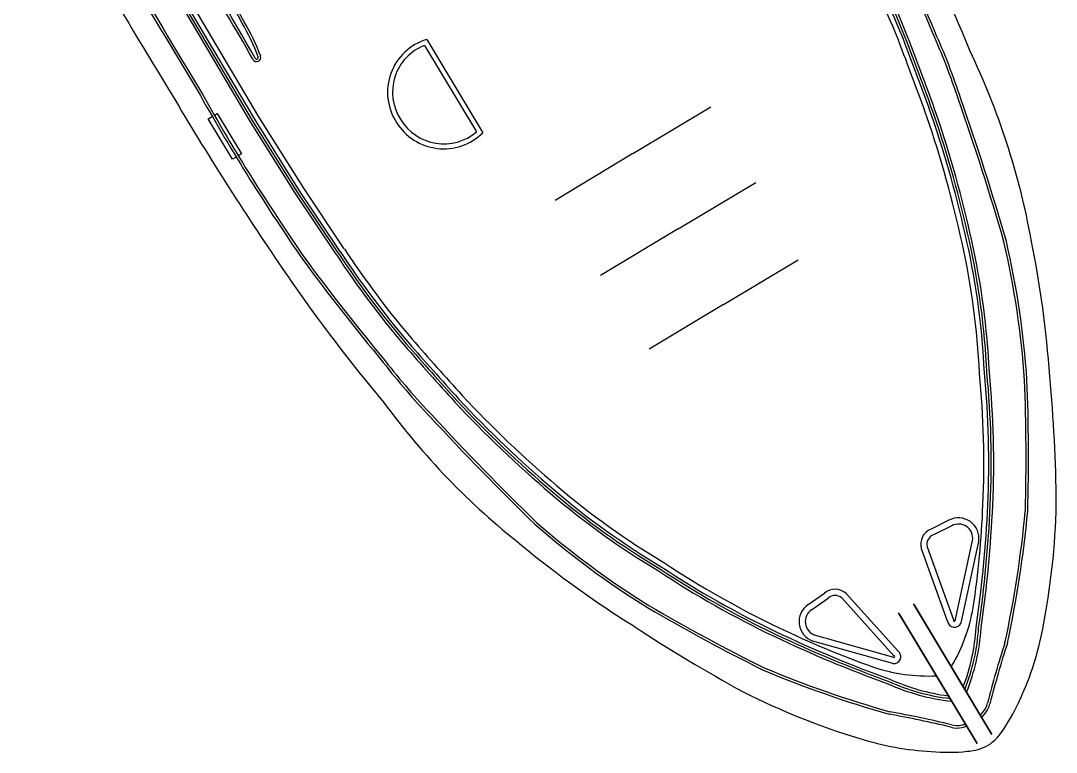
# Model space of a CAD drawing. Header units: metres. Extents: x 267365 to 277461, y 2088854 to 2108025.
# Drawn here: x 273492.14 to 273524.24, y 2097526.65 to 2097549.34 of the extents above; entities that cross this region are included whole.
import ezdxf

# ---------------------------------------------------------------- set-up
doc = ezdxf.new("R2010")
doc.units = ezdxf.units.M

msp = doc.modelspace()

# ---------------------------------------------------------------- linework, layer by layer
at = {"color": 30}
for p, q in [((273499.263, 2097546.207), (273497.088, 2097549.883)), ((273499.263, 2097546.207), (273497.088, 2097549.883)), ((273499.328, 2097546.247), (273497.154, 2097549.922)), ((273499.328, 2097546.247), (273497.154, 2097549.922)), ((273499.394, 2097546.286), (273497.22, 2097549.961)), ((273499.394, 2097546.286), (273497.22, 2097549.961)), ((273499.525, 2097546.366), (273497.352, 2097550.04)), ((273499.525, 2097546.366), (273497.352, 2097550.04)), ((273504.659, 2097548.576), (273506.268, 2097545.895)), ((273504.659, 2097548.576), (273506.268, 2097545.895)), ((273504.726, 2097548.762), (273506.464, 2097545.866)), ((273504.726, 2097548.762), (273506.464, 2097545.866)), ((273511.121, 2097545.221), (273513.538, 2097546.672)), ((273511.121, 2097545.221), (273513.538, 2097546.672)), ((273511.121, 2097545.221), (273513.538, 2097546.672)), ((273497.954, 2097546.301), (273498.077, 2097546.375)), ((273497.954, 2097546.301), (273498.077, 2097546.375)), ((273498.706, 2097545.047), (273497.954, 2097546.301)), ((273498.706, 2097545.047), (273497.954, 2097546.301)), ((273498.143, 2097546.414), (273498.229, 2097546.466)), ((273498.143, 2097546.414), (273498.229, 2097546.466)), ((273498.229, 2097546.466), (273498.982, 2097545.212)), ((273498.229, 2097546.466), (273498.982, 2097545.212)), ((273500.723, 2097544.028), (273499.328, 2097546.247)), ((273500.723, 2097544.028), (273499.328, 2097546.247)), ((273500.787, 2097544.069), (273499.394, 2097546.286)), ((273500.787, 2097544.069), (273499.394, 2097546.286)), ((273500.916, 2097544.153), (273499.525, 2097546.366)), ((273500.916, 2097544.153), (273499.525, 2097546.366)), ((273500.659, 2097543.986), (273499.263, 2097546.207)), ((273500.659, 2097543.986), (273499.263, 2097546.207)), ((273498.82, 2097545.115), (273498.706, 2097545.047)), ((273498.82, 2097545.115), (273498.706, 2097545.047)), ((273498.982, 2097545.212), (273498.886, 2097545.154)), ((273498.982, 2097545.212), (273498.886, 2097545.154)), ((273511.121, 2097545.221), (273508.704, 2097543.771)), ((273511.121, 2097545.221), (273508.704, 2097543.771)), ((273511.121, 2097545.221), (273508.704, 2097543.771)), ((273512.524, 2097542.883), (273514.934, 2097544.329)), ((273512.524, 2097542.883), (273514.934, 2097544.329)), ((273512.524, 2097542.883), (273514.934, 2097544.329)), ((273501.916, 2097542.099), (273500.659, 2097543.986)), ((273501.916, 2097542.099), (273500.659, 2097543.986)), ((273501.98, 2097542.142), (273500.723, 2097544.028)), ((273501.98, 2097542.142), (273500.723, 2097544.028)), ((273502.044, 2097542.185), (273500.787, 2097544.069)), ((273502.044, 2097542.185), (273500.787, 2097544.069)), ((273502.172, 2097542.27), (273500.916, 2097544.153)), ((273502.172, 2097542.27), (273500.916, 2097544.153)), ((273512.524, 2097542.883), (273510.114, 2097541.436)), ((273512.524, 2097542.883), (273510.114, 2097541.436)), ((273512.524, 2097542.883), (273510.114, 2097541.436)), ((273513.928, 2097540.544), (273516.237, 2097541.93)), ((273513.928, 2097540.544), (273516.237, 2097541.93)), ((273513.928, 2097540.544), (273516.237, 2097541.93)), ((273513.928, 2097540.544), (273511.619, 2097539.159)), ((273513.928, 2097540.544), (273511.619, 2097539.159)), ((273513.928, 2097540.544), (273511.619, 2097539.159)), ((273520.912, 2097533.851), (273520.361, 2097533.572)), ((273520.912, 2097533.851), (273520.361, 2097533.572)), ((273521.001, 2097533.68), (273520.438, 2097533.396)), ((273521.001, 2097533.68), (273520.438, 2097533.396)), ((273521.108, 2097530.731), (273521.651, 2097533.225)), ((273521.108, 2097530.731), (273521.651, 2097533.225)), ((273521.291, 2097530.669), (273521.84, 2097533.191)), ((273521.291, 2097530.669), (273521.84, 2097533.191)), ((273520.055, 2097532.971), (273520.866, 2097530.726)), ((273520.055, 2097532.971), (273520.866, 2097530.726)), ((273520.239, 2097533.028), (273521.059, 2097530.758)), ((273520.239, 2097533.028), (273521.059, 2097530.758)), ((273516.549, 2097531.232), (273517.054, 2097531.587)), ((273516.549, 2097531.232), (273517.054, 2097531.587)), ((273517.728, 2097531.575), (273519.328, 2097529.802)), ((273517.728, 2097531.575), (273519.328, 2097529.802)), ((273516.657, 2097531.074), (273517.173, 2097531.436)), ((273516.657, 2097531.074), (273517.173, 2097531.436)), ((273517.592, 2097531.439), (273519.209, 2097529.648)), ((273517.592, 2097531.439), (273519.209, 2097529.648)), ((273522.248, 2097527.202), (273519.816, 2097531.255)), ((273522.248, 2097527.202), (273519.816, 2097531.255)), ((273519.835, 2097531.224), (273522.248, 2097527.202)), ((273519.835, 2097531.224), (273522.248, 2097527.202)), ((273521.787, 2097526.925), (273519.355, 2097530.978)), ((273521.787, 2097526.925), (273519.355, 2097530.978)), ((273519.374, 2097530.947), (273521.787, 2097526.925)), ((273519.374, 2097530.947), (273521.787, 2097526.925)), ((273519.209, 2097529.592), (273516.753, 2097530.286)), ((273519.209, 2097529.592), (273516.753, 2097530.286)), ((273519.178, 2097529.401), (273516.695, 2097530.103)), ((273519.178, 2097529.401), (273516.695, 2097530.103))]:
    msp.add_line(p, q, dxfattribs=at)
for centre, radius, start, end in [((274108.53, 2097914.362), 712.768, 210.249944, 211.021831), ((274108.53, 2097914.362), 712.768, 210.249944, 211.021831), ((274108.53, 2097914.362), 712.692, 210.24994, 211.021931), ((274108.53, 2097914.362), 712.692, 210.24994, 211.021931), ((274106.459, 2097916.387), 712.788, 210.474481, 211.240435), ((274106.459, 2097916.387), 712.788, 210.474481, 211.240435), ((273423.281, 2097505.124), 87.382, 29.49455, 33.83048), ((273423.281, 2097505.124), 87.382, 29.49455, 33.83048), ((273423.281, 2097505.124), 87.459, 29.49455, 33.83045), ((273423.281, 2097505.124), 87.459, 29.49455, 33.83045), ((273458.846, 2097523.91), 66.545, 22.15534, 25.60139), ((273458.846, 2097523.91), 66.545, 22.15534, 25.60139), ((273475.997, 2097530.178), 49.078, 21.8162, 27.4406), ((273475.997, 2097530.178), 49.078, 21.8162, 27.4406), ((273464.864, 2097531.072), 38.686, 28.0636, 33.6724), ((273464.864, 2097531.072), 38.686, 28.0636, 33.6724), ((273464.864, 2097531.072), 38.763, 28.0658, 33.6709), ((273464.864, 2097531.072), 38.763, 28.0658, 33.6709), ((273458.846, 2097523.91), 66.468, 22.15422, 25.60051), ((273458.846, 2097523.91), 66.468, 22.15422, 25.60051), ((273493.654, 2097538.422), 27.689, 21.4845, 28.7199), ((273493.654, 2097538.422), 27.689, 21.4845, 28.7199), ((273493.654, 2097538.422), 27.843, 21.4828, 28.7199), ((273493.654, 2097538.422), 27.843, 21.4828, 28.7199), ((273493.654, 2097538.422), 27.919, 21.482, 28.7199), ((273493.654, 2097538.422), 27.919, 21.482, 28.7199), ((273493.654, 2097538.422), 27.996, 21.4812, 28.7199), ((273493.654, 2097538.422), 27.996, 21.4812, 28.7199), ((273492.873, 2097545.694), 7.097, 20.842, 30.2732), ((273492.873, 2097545.694), 7.097, 20.842, 30.2732), ((273492.873, 2097545.694), 7.174, 20.8238, 30.2613), ((273492.873, 2097545.694), 7.174, 20.8238, 30.2613), ((273500.449, 2097540.042), 21.866, 18.28, 24.114), ((273500.449, 2097540.042), 21.866, 18.28, 24.114), ((273500.449, 2097540.042), 21.943, 18.2818, 24.1106), ((273500.449, 2097540.042), 21.943, 18.2818, 24.1106), ((273505.222, 2097547.126), 1.71, 106.8661, 213.1703), ((273505.222, 2097547.126), 1.71, 106.8661, 213.1703), ((273505.222, 2097547.126), 1.556, 111.235, 213.2508), ((273505.222, 2097547.126), 1.556, 111.235, 213.2508), ((273408.15, 2097506.147), 119.079, 19.73943, 20.86696), ((273408.15, 2097506.147), 119.079, 19.73943, 20.86696), ((273408.15, 2097506.147), 119.233, 19.73886, 20.86736), ((273408.15, 2097506.147), 119.233, 19.73886, 20.86736), ((273408.15, 2097506.147), 119.309, 19.73858, 20.86756), ((273408.15, 2097506.147), 119.309, 19.73858, 20.86756), ((273408.15, 2097506.147), 119.386, 19.7383, 20.86775), ((273408.15, 2097506.147), 119.386, 19.7383, 20.86775), ((273499.454, 2097548.204), 0.13, 206.8751, 18.0582), ((273499.454, 2097548.204), 0.13, 206.8751, 18.0582), ((273499.338, 2097548.146), 0.0767, 26.8751, 29.4946), ((273499.338, 2097548.146), 0.0767, 26.8751, 29.4946), ((273499.454, 2097548.204), 0.0531, 206.8751, 16.4947), ((273499.454, 2097548.204), 0.0531, 206.8751, 16.4947), ((273500.996, 2097538.498), 22.831, 10.202, 25.7491), ((273500.996, 2097538.498), 22.831, 10.202, 25.7491), ((273551.353, 2097576.964), 61.433, 209.16443, 214.80865), ((273551.353, 2097576.964), 61.433, 209.16443, 214.80865), ((273551.353, 2097576.964), 61.357, 209.16327, 214.80769), ((273551.353, 2097576.964), 61.357, 209.16327, 214.80769), ((273442.093, 2097519.227), 83.819, 16.10681, 19.27835), ((273442.093, 2097519.227), 83.819, 16.10681, 19.27835), ((273442.093, 2097519.227), 83.895, 16.10542, 19.27789), ((273442.093, 2097519.227), 83.895, 16.10542, 19.27789), ((273577.775, 2097594.714), 93.938, 210.72941, 214.62159), ((273577.775, 2097594.714), 93.938, 210.72941, 214.62159), ((273505.256, 2097547.089), 1.565, 211.4384, 310.2759), ((273505.256, 2097547.089), 1.565, 211.4384, 310.2759), ((273486.403, 2097534.809), 35.748, 12.3487, 18.8617), ((273486.403, 2097534.809), 35.748, 12.3487, 18.8617), ((273486.403, 2097534.809), 35.902, 12.349, 18.8636), ((273486.403, 2097534.809), 35.902, 12.349, 18.8636), ((273486.403, 2097534.809), 35.979, 12.3492, 18.8646), ((273486.403, 2097534.809), 35.979, 12.3492, 18.8646), ((273486.403, 2097534.809), 36.055, 12.3494, 18.8655), ((273486.403, 2097534.809), 36.055, 12.3494, 18.8655), ((273505.256, 2097547.089), 1.719, 211.5202, 314.6541), ((273505.256, 2097547.089), 1.719, 211.5202, 314.6541), ((273498.108, 2097537.305), 23.78, 2.6662, 12.5056), ((273498.108, 2097537.305), 23.78, 2.6662, 12.5056), ((273498.108, 2097537.305), 23.934, 2.6754, 12.5051), ((273498.108, 2097537.305), 23.934, 2.6754, 12.5051), ((273498.108, 2097537.305), 24.011, 2.68, 12.5049), ((273498.108, 2097537.305), 24.011, 2.68, 12.5049), ((273498.108, 2097537.305), 24.087, 2.6845, 12.5046), ((273498.108, 2097537.305), 24.087, 2.6845, 12.5046), ((273496.34, 2097536.387), 26.979, 3.8361, 13.053), ((273496.34, 2097536.387), 26.979, 3.8361, 13.053), ((273496.34, 2097536.387), 27.056, 3.8339, 13.0573), ((273496.34, 2097536.387), 27.056, 3.8339, 13.0573), ((273492.624, 2097536.204), 31.486, 3.8351, 11.6125), ((273492.624, 2097536.204), 31.486, 3.8351, 11.6125), ((273525.337, 2097557.437), 27.996, 213.2191, 220.4579), ((273525.337, 2097557.437), 27.996, 213.2191, 220.4579), ((273525.337, 2097557.437), 27.919, 213.2191, 220.4571), ((273525.337, 2097557.437), 27.919, 213.2191, 220.4571), ((273525.337, 2097557.437), 27.843, 213.2191, 220.4562), ((273525.337, 2097557.437), 27.843, 213.2191, 220.4562), ((273525.337, 2097557.437), 27.689, 213.2191, 220.4545), ((273525.337, 2097557.437), 27.689, 213.2191, 220.4545), ((273554.517, 2097581.326), 66.545, 216.33768, 219.78372), ((273554.517, 2097581.326), 66.545, 216.33768, 219.78372), ((273554.517, 2097581.326), 66.468, 216.33856, 219.78485), ((273554.517, 2097581.326), 66.468, 216.33856, 219.78485), ((273540.918, 2097569.139), 49.078, 214.4985, 220.1228), ((273540.918, 2097569.139), 49.078, 214.4985, 220.1228), ((273594.04, 2097617.707), 119.386, 221.07131, 222.20076), ((273594.04, 2097617.707), 119.386, 221.07131, 222.20076), ((273594.04, 2097617.707), 119.309, 221.07151, 222.20048), ((273594.04, 2097617.707), 119.309, 221.07151, 222.20048), ((273594.04, 2097617.707), 119.233, 221.07171, 222.2002), ((273594.04, 2097617.707), 119.233, 221.07171, 222.2002), ((273594.04, 2097617.707), 119.079, 221.0721, 222.19964), ((273594.04, 2097617.707), 119.079, 221.0721, 222.19964), ((273520.711, 2097552.202), 21.943, 217.8285, 223.6573), ((273520.711, 2097552.202), 21.943, 217.8285, 223.6573), ((273520.711, 2097552.202), 21.866, 217.825, 223.6591), ((273520.711, 2097552.202), 21.866, 217.825, 223.6591), ((273493.156, 2097535.626), 28.842, 357.4286, 5.5409), ((273493.156, 2097535.626), 28.842, 357.4286, 5.5409), ((273493.156, 2097535.626), 28.995, 357.4283, 5.5333), ((273493.156, 2097535.626), 28.995, 357.4283, 5.5333), ((273493.156, 2097535.626), 29.072, 357.4282, 5.5295), ((273493.156, 2097535.626), 29.072, 357.4282, 5.5295), ((273493.156, 2097535.626), 29.149, 357.4281, 5.5257), ((273493.156, 2097535.626), 29.149, 357.4281, 5.5257), ((273479.163, 2097534.016), 45.082, 0.4246, 5.4661), ((273479.163, 2097534.016), 45.082, 0.4246, 5.4661), ((273462.581, 2097535.787), 60.726, 358.43964, 2.26998), ((273462.581, 2097535.787), 60.726, 358.43964, 2.26998), ((273462.581, 2097535.787), 60.802, 358.43723, 2.27097), ((273462.581, 2097535.787), 60.802, 358.43723, 2.27097), ((273531.937, 2097562.135), 35.979, 223.0745, 229.5899), ((273531.937, 2097562.135), 35.979, 223.0745, 229.5899), ((273531.937, 2097562.135), 35.902, 223.0754, 229.59), ((273531.937, 2097562.135), 35.902, 223.0754, 229.59), ((273531.937, 2097562.135), 35.748, 223.0773, 229.5904), ((273531.937, 2097562.135), 35.748, 223.0773, 229.5904), ((273521.816, 2097550.993), 22.831, 216.1899, 231.7371), ((273521.816, 2097550.993), 22.831, 216.1899, 231.7371), ((273531.937, 2097562.135), 36.055, 223.0736, 229.5897), ((273531.937, 2097562.135), 36.055, 223.0736, 229.5897), ((273566.531, 2097593.906), 83.895, 222.66117, 225.83365), ((273566.531, 2097593.906), 83.895, 222.66117, 225.83365), ((273566.531, 2097593.906), 83.819, 222.66072, 225.83225), ((273566.531, 2097593.906), 83.819, 222.66072, 225.83225), ((273524.228, 2097552.98), 24.087, 229.4344, 239.2545), ((273524.228, 2097552.98), 24.087, 229.4344, 239.2545), ((273524.228, 2097552.98), 24.011, 229.4342, 239.2591), ((273524.228, 2097552.98), 24.011, 229.4342, 239.2591), ((273524.228, 2097552.98), 23.934, 229.4339, 239.2637), ((273524.228, 2097552.98), 23.934, 229.4339, 239.2637), ((273524.228, 2097552.98), 23.78, 229.4334, 239.2729), ((273524.228, 2097552.98), 23.78, 229.4334, 239.2729), ((273494.197, 2097535.342), 27.79, 351.3111, 357.9164), ((273494.197, 2097535.342), 27.79, 351.3111, 357.9164), ((273482.617, 2097536.161), 39.547, 351.8091, 357.3382), ((273482.617, 2097536.161), 39.547, 351.8091, 357.3382), ((273482.617, 2097536.161), 39.624, 351.8135, 357.3383), ((273482.617, 2097536.161), 39.624, 351.8135, 357.3383), ((273482.617, 2097536.161), 39.701, 351.8179, 357.3384), ((273482.617, 2097536.161), 39.701, 351.8179, 357.3384), ((273488.629, 2097537.398), 34.808, 347.8161, 354.6192), ((273488.629, 2097537.398), 34.808, 347.8161, 354.6192), ((273488.629, 2097537.398), 34.885, 347.8098, 354.6234), ((273488.629, 2097537.398), 34.885, 347.8098, 354.6234), ((273501.51, 2097534.862), 22.74, 348.8896, 358.7091), ((273501.51, 2097534.862), 22.74, 348.8896, 358.7091), ((273525.869, 2097554.109), 27.056, 228.8817, 238.1051), ((273525.869, 2097554.109), 27.056, 228.8817, 238.1051), ((273525.869, 2097554.109), 26.979, 228.8861, 238.1029), ((273525.869, 2097554.109), 26.979, 228.8861, 238.1029), ((273521.21, 2097533.287), 0.637, 351.248, 117.8574), ((273521.21, 2097533.287), 0.637, 351.248, 117.8574), ((273521.21, 2097533.287), 0.445, 351.9398, 118.0607), ((273521.21, 2097533.287), 0.445, 351.9398, 118.0607), ((273520.544, 2097533.101), 0.505, 111.1635, 194.835), ((273520.544, 2097533.101), 0.505, 111.1635, 194.835), ((273520.544, 2097533.101), 0.314, 109.6364, 193.4775), ((273520.544, 2097533.101), 0.314, 109.6364, 193.4775), ((273527.779, 2097557.302), 31.486, 230.3266, 238.104), ((273527.779, 2097557.302), 31.486, 230.3266, 238.104), ((273528.039, 2097556.561), 28.842, 236.3982, 244.5105), ((273528.039, 2097556.561), 28.842, 236.3982, 244.5105), ((273528.039, 2097556.561), 29.149, 236.4133, 244.511), ((273528.039, 2097556.561), 29.149, 236.4133, 244.511), ((273528.039, 2097556.561), 29.072, 236.4096, 244.5109), ((273528.039, 2097556.561), 29.072, 236.4096, 244.5109), ((273528.039, 2097556.561), 28.995, 236.4058, 244.5108), ((273528.039, 2097556.561), 28.995, 236.4058, 244.5108), ((273517.384, 2097531.204), 0.505, 47.104, 130.7756), ((273517.384, 2097531.204), 0.505, 47.104, 130.7756), ((273517.384, 2097531.204), 0.314, 48.4616, 132.3027), ((273517.384, 2097531.204), 0.314, 48.4616, 132.3027), ((273542.28, 2097583.618), 60.726, 239.66908, 243.49942), ((273542.28, 2097583.618), 60.726, 239.66908, 243.49942), ((273516.906, 2097530.704), 0.637, 124.0817, 250.691), ((273516.906, 2097530.704), 0.637, 124.0817, 250.691), ((273516.376, 2097532.042), 5.367, 329.2682, 350.3702), ((273516.376, 2097532.042), 5.367, 329.2682, 350.3702), ((273542.28, 2097583.618), 60.802, 239.6681, 243.50183), ((273542.28, 2097583.618), 60.802, 239.6681, 243.50183), ((273516.906, 2097530.704), 0.445, 123.8783, 249.9993), ((273516.906, 2097530.704), 0.445, 123.8783, 249.9993), ((273536.042, 2097568.151), 45.082, 236.4729, 241.5145), ((273536.042, 2097568.151), 45.082, 236.4729, 241.5145), ((273527.8, 2097555.509), 27.79, 244.0227, 250.628), ((273527.8, 2097555.509), 27.79, 244.0227, 250.628), ((273521.086, 2097530.749), 0.22, 186.026, 338.7724), ((273521.086, 2097530.749), 0.22, 186.026, 338.7724), ((273521.086, 2097530.749), 0.0285, 160.7147, 322.6557), ((273521.086, 2097530.749), 0.0285, 160.7147, 322.6557), ((273515.475, 2097530.923), 6.298, 339.1426, 356.3922), ((273515.475, 2097530.923), 6.298, 339.1426, 356.3922), ((273515.475, 2097530.923), 6.375, 338.6024, 356.3646), ((273515.475, 2097530.923), 6.375, 338.6024, 356.3646), ((273515.475, 2097530.923), 6.452, 338.0788, 356.3374), ((273515.475, 2097530.923), 6.452, 338.0788, 356.3374), ((273532.524, 2097566.113), 39.701, 244.6007, 250.1212), ((273532.524, 2097566.113), 39.701, 244.6007, 250.1212), ((273532.524, 2097566.113), 39.624, 244.6007, 250.1256), ((273532.524, 2097566.113), 39.624, 244.6007, 250.1256), ((273532.524, 2097566.113), 39.547, 244.6008, 250.13), ((273532.524, 2097566.113), 39.547, 244.6008, 250.13), ((273514.504, 2097532.272), 9.491, 335.4919, 349.1155), ((273514.504, 2097532.272), 9.491, 335.4919, 349.1155), ((273553.145, 2097520.192), 32.046, 162.082, 165.5732), ((273553.145, 2097520.192), 32.046, 162.082, 165.5732), ((273553.145, 2097520.192), 31.969, 162.0751, 165.5698), ((273553.145, 2097520.192), 31.969, 162.0751, 165.5698), ((273519.205, 2097529.62), 0.22, 263.1666, 55.9131), ((273519.205, 2097529.62), 0.22, 263.1666, 55.9131), ((273519.205, 2097529.62), 0.0285, 279.2834, 81.2244), ((273519.205, 2097529.62), 0.0285, 279.2834, 81.2244), ((273528.605, 2097561.389), 34.808, 247.3198, 254.1229), ((273528.605, 2097561.389), 34.808, 247.3198, 254.1229), ((273520.279, 2097534.384), 5.367, 251.5688, 272.6709), ((273520.279, 2097534.384), 5.367, 251.5688, 272.6709), ((273528.605, 2097561.389), 34.885, 247.3156, 254.1293), ((273528.605, 2097561.389), 34.885, 247.3156, 254.1293), ((273521.69, 2097534.653), 6.298, 245.5469, 262.7964), ((273521.69, 2097534.653), 6.298, 245.5469, 262.7964), ((273521.69, 2097534.653), 6.452, 245.6017, 263.8602), ((273521.69, 2097534.653), 6.452, 245.6017, 263.8602), ((273521.69, 2097534.653), 6.375, 245.5745, 263.3366), ((273521.69, 2097534.653), 6.375, 245.5745, 263.3366), ((273524.783, 2097548.829), 22.74, 243.23, 253.0494), ((273524.783, 2097548.829), 22.74, 243.23, 253.0494), ((273517.61, 2097530.716), 6.02, 326.0911, 336.7095), ((273517.61, 2097530.716), 6.02, 326.0911, 336.7095), ((273521.515, 2097528.298), 0.606, 317.9062, 348.443), ((273521.515, 2097528.298), 0.606, 317.9062, 348.443), ((273521.515, 2097528.298), 0.683, 318.1117, 348.2775), ((273521.515, 2097528.298), 0.683, 318.1117, 348.2775), ((273513.439, 2097496.363), 31.969, 76.3693, 79.864), ((273513.439, 2097496.363), 31.969, 76.3693, 79.864), ((273513.439, 2097496.363), 32.046, 76.3659, 79.8571), ((273513.439, 2097496.363), 32.046, 76.3659, 79.8571), ((273521.04, 2097528.626), 1.181, 315.8341, 321.5348), ((273521.04, 2097528.626), 1.181, 315.8341, 321.5348), ((273521.04, 2097528.626), 1.258, 314.9087, 321.4253), ((273521.04, 2097528.626), 1.258, 314.9087, 321.4253), ((273521.165, 2097528.088), 0.683, 253.6615, 283.8274), ((273521.165, 2097528.088), 0.683, 253.6615, 283.8274), ((273521.165, 2097528.088), 0.606, 253.4961, 284.0329), ((273521.165, 2097528.088), 0.606, 253.4961, 284.0329), ((273521.099, 2097528.661), 1.181, 280.4043, 286.105), ((273521.099, 2097528.661), 1.181, 280.4043, 286.105), ((273521.099, 2097528.661), 1.258, 280.5138, 287.0303), ((273521.099, 2097528.661), 1.258, 280.5138, 287.0303), ((273521.22, 2097528.224), 1.635, 304.0209, 327.9705), ((273521.22, 2097528.224), 1.635, 304.0209, 327.9705), ((273520.956, 2097536.145), 9.491, 252.8236, 266.4472), ((273520.956, 2097536.145), 9.491, 252.8236, 266.4472), ((273520.869, 2097532.671), 6.02, 265.2296, 275.848), ((273520.869, 2097532.671), 6.02, 265.2296, 275.848), ((273521.369, 2097528.314), 1.635, 273.9686, 297.9182), ((273521.369, 2097528.314), 1.635, 273.9686, 297.9182)]:
    msp.add_arc(centre, radius, start, end, dxfattribs=at)

doc.saveas('drawing.dxf')
